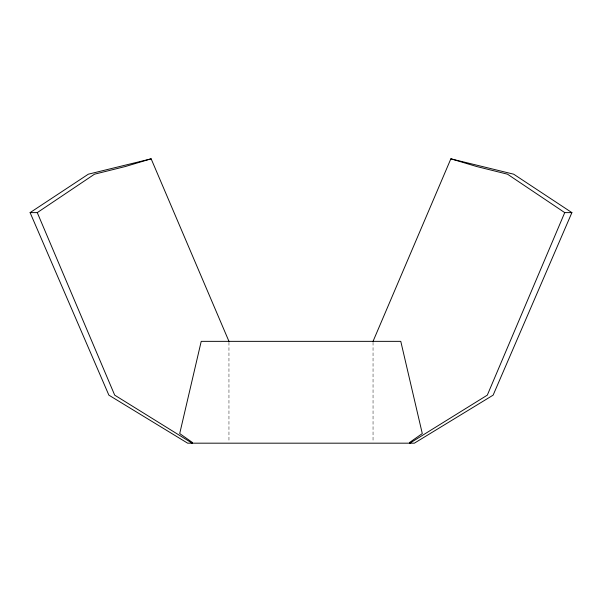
<?xml version="1.0" encoding="UTF-8"?>
<svg xmlns="http://www.w3.org/2000/svg" width="602" height="602" viewBox="0 0 602 602"><rect width="100%" height="100%" fill="white"/><g stroke="black" fill="none" stroke-linecap="round" stroke-linejoin="round"><path stroke-width="0.45" stroke-dasharray="3.01 2.26" d="M373.044 342.282L373.044 441.304M228.956 342.282L228.956 441.304"/><path stroke-width="0.9" d="M571.9 212.619L564.729 212.619L487.304 395.145L409.872 443.177L409.593 442.478L422.288 433.568L400.781 341.349L201.218 341.349L179.712 433.568L192.407 442.478L192.128 443.177L114.696 395.145L37.271 212.619L30.1 212.619L108.872 395.145L187.643 443.177L414.357 443.177L493.128 395.145L571.9 212.619L513.687 174.196L450.86 158.823L373.044 341.349M191.504 443.177L192.407 442.478M37.271 212.619L94.491 174.196L125.366 166.513L151.14 158.823L228.956 341.349M30.1 212.619L88.313 174.196L151.14 158.823M450.86 158.823L476.633 166.513L507.509 174.196L564.729 212.619M409.593 442.478L410.496 443.177"/></g></svg>
